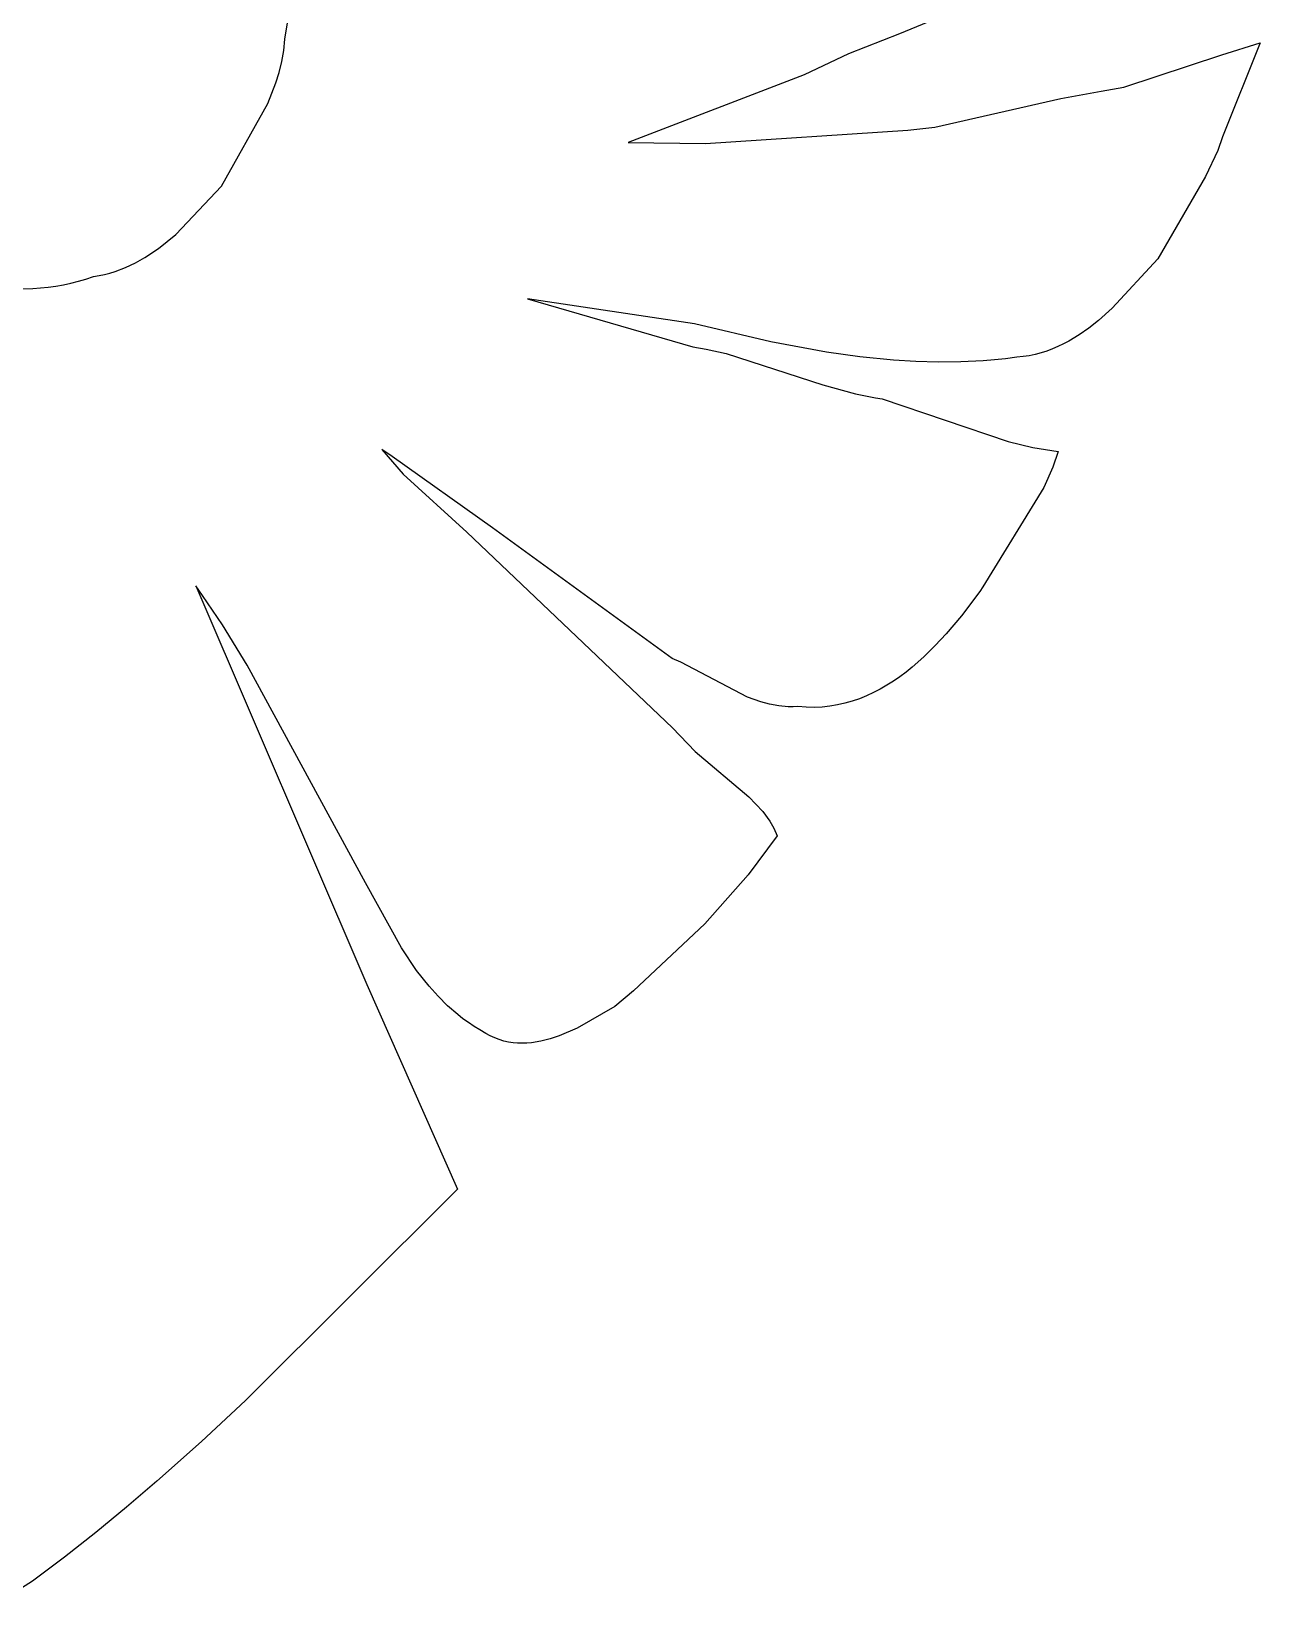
# Model space of a CAD drawing. Extents: x 156 to 510, y 849 to 1306.
# Drawn here: x 440.6 to 504.1, y 995.9 to 1078 of the extents above; entities that cross this region are included whole.
import ezdxf

# ---------------------------------------------------------------- set-up
doc = ezdxf.new("R2010")
doc.units = 0
doc.layers.add('color#3f3f3fff', color=1, linetype='CONTINUOUS')

msp = doc.modelspace()

# ---------------------------------------------------------------- linework, layer by layer
at = {"layer": 'color#3f3f3fff'}
for points in [[(439.835, 1064.697), (440.626, 1064.715), (441.02, 1064.742), (441.414, 1064.782), (441.807, 1064.835), (442.199, 1064.903), (442.59, 1064.986), (442.98, 1065.083), (443.368, 1065.197), (443.755, 1065.327), (444.045, 1065.375), (444.33, 1065.436), (444.609, 1065.508), (444.883, 1065.592), (445.415, 1065.792), (445.926, 1066.031), (446.419, 1066.307), (447.125, 1066.78), (448.01, 1067.502), (450.375, 1069.995), (452.768, 1074.265), (453.192, 1075.327), (453.361, 1075.872), (453.496, 1076.429), (453.595, 1076.999), (453.652, 1077.582), (453.951, 1079.359)], [(487.181, 1078.594), (485.436, 1077.862), (482.796, 1076.824), (480.493, 1075.747), (471.4, 1072.248), (475.393, 1072.192), (485.856, 1072.882), (487.255, 1073.044), (493.768, 1074.529), (495.847, 1074.897), (497.018, 1075.104), (502.093, 1076.776), (504.078, 1077.399), (502.12, 1072.537), (501.881, 1071.834), (501.253, 1070.503), (498.784, 1066.244), (496.425, 1063.693), (495.715, 1063.057), (495.221, 1062.666), (494.708, 1062.307), (494.175, 1061.986), (493.901, 1061.841), (493.621, 1061.708), (493.335, 1061.587), (493.044, 1061.478), (492.746, 1061.383), (492.441, 1061.302), (492.131, 1061.236), (491.813, 1061.186), (491.489, 1061.152), (490.91, 1061.079), (490.332, 1061.02), (489.752, 1060.973), (488.593, 1060.916), (487.433, 1060.904), (486.273, 1060.935), (485.114, 1061.006), (483.378, 1061.179), (481.648, 1061.422), (478.782, 1061.955), (474.825, 1062.884), (466.189, 1064.175), (474.738, 1061.691), (475.435, 1061.581), (476.462, 1061.356), (481.461, 1059.738), (483.148, 1059.269), (484.183, 1059.066), (484.532, 1059.015), (491.053, 1056.802), (492.328, 1056.495), (493.304, 1056.331), (493.633, 1056.291), (493.348, 1055.471), (492.883, 1054.424), (489.732, 1049.3), (489.588, 1049.052), (488.627, 1047.79), (487.838, 1046.857), (487.279, 1046.257), (486.694, 1045.684), (486.081, 1045.146), (485.764, 1044.893), (485.441, 1044.652), (485.111, 1044.424), (484.774, 1044.21), (484.43, 1044.011), (484.079, 1043.828), (483.721, 1043.662), (483.356, 1043.514), (482.984, 1043.385), (482.605, 1043.277), (482.218, 1043.189), (481.825, 1043.124), (481.425, 1043.082), (481.017, 1043.064), (480.602, 1043.071), (480.18, 1043.105), (479.927, 1043.096), (479.677, 1043.1), (479.189, 1043.143), (478.714, 1043.229), (478.251, 1043.352), (477.574, 1043.596), (474.119, 1045.397), (473.681, 1045.598), (464.393, 1052.344), (459.193, 1056.035), (458.658, 1056.384), (459.77, 1055.109), (463.066, 1052.124), (473.687, 1042.001), (474.866, 1040.785), (477.632, 1038.443), (478.359, 1037.686), (478.726, 1037.183), (478.933, 1036.821), (479.106, 1036.435), (477.596, 1034.414), (475.368, 1031.882), (471.677, 1028.413), (470.708, 1027.605), (468.77, 1026.5), (467.84, 1026.095), (467.365, 1025.936), (466.887, 1025.814), (466.407, 1025.736), (466.167, 1025.715), (465.927, 1025.708), (465.687, 1025.715), (465.448, 1025.737), (465.21, 1025.774), (464.972, 1025.828), (464.736, 1025.899), (464.502, 1025.988), (464.269, 1026.096), (464.039, 1026.224), (463.731, 1026.398), (463.432, 1026.582), (463.142, 1026.777), (462.861, 1026.982), (462.588, 1027.196), (462.067, 1027.652), (461.575, 1028.14), (461.111, 1028.656), (460.462, 1029.478), (459.673, 1030.64), (457.815, 1034.001), (451.704, 1045.255), (450.42, 1047.326), (449.398, 1048.843), (449.044, 1049.341), (457.886, 1028.744), (462.582, 1018.176), (451.61, 1007.251), (449.347, 1005.14), (447.039, 1003.08), (445.471, 1001.741), (443.877, 1000.433), (442.254, 999.159), (441.43, 998.537), (440.598, 997.924), (437.413, 995.901)]]:
    msp.add_lwpolyline(points, dxfattribs=at)

doc.saveas('drawing.dxf')
